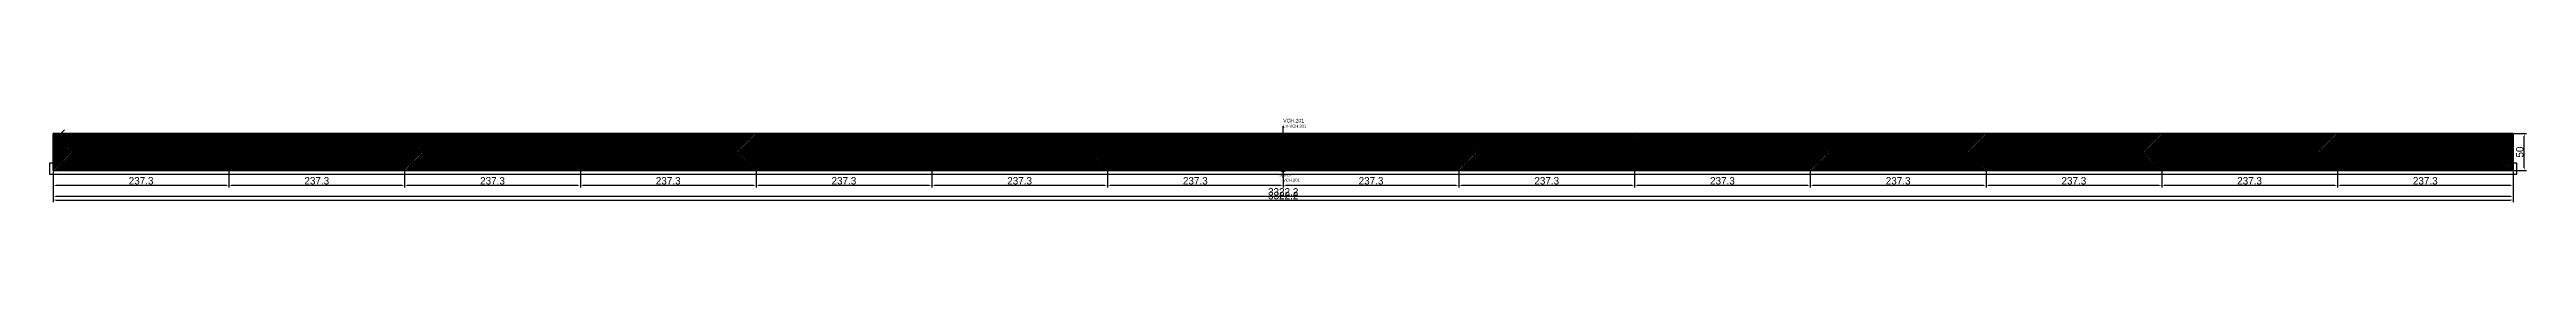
# Model space of a CAD drawing. Header units: metres. Extents: x 12791 to 16136, y 13116 to 13229.
import ezdxf

# ---------------------------------------------------------------- set-up
doc = ezdxf.new("R2010")
doc.units = ezdxf.units.M
for name, color, linetype in [('BARRA DE ANCORAGEM', 251, 'CONTINUOUS'), ('barrote', 251, 'CONTINUOUS'), ('CONCRETO', 251, 'CONTINUOUS'), ('COTA', 241, 'CONTINUOUS'), ('cotas', 4, 'CONTINUOUS'), ('Demarcação 1', 251, 'CONTINUOUS'), ('Demarcação 2', 254, 'CONTINUOUS'), ('Hachura', 251, 'CONTINUOUS'), ('HACHURA MADEIRAS', 1, 'CONTINUOUS'), ('Laje_Perimetro', 7, 'CONTINUOUS'), ('material do compensado', 7, 'CONTINUOUS'), ('NOMENCLATURA', 7, 'CONTINUOUS'), ('Painéis', 200, 'CONTINUOUS'), ('PONTALETE', 7, 'CONTINUOUS'), ('presilha', 1, 'CONTINUOUS'), ('Reaproveitamento', 251, 'CONTINUOUS'), ('SARR_3.5x7', 81, 'CONTINUOUS'), ('SCO-___-LAJ', 2, 'CONTINUOUS'), ('TENSOR', 3, 'CONTINUOUS'), ('texto', 7, 'CONTINUOUS'), ('Texto Qtd Sarr', 242, 'CONTINUOUS')]:
    doc.layers.add(name, color=color, linetype=linetype)
doc.styles.add('STR_STANDARD', font='arial.ttf')
doc.dimstyles.new('EZ DXF', dxfattribs={"dimtxt": 10, "dimasz": 3.5, "dimexe": 3, "dimexo": 1.5, "dimgap": 1, "dimtad": 1, "dimdec": 1, "dimdsep": 46, "dimcen": 2.5, "dimazin": 3, "dimtfac": 1, "dimtmove": 0, "dimatfit": 3})

msp = doc.modelspace()

# ---------------------------------------------------------------- hatches: boundary and pattern name
at = {"layer": 'Hachura'}
h = msp.add_hatch(color=3, dxfattribs=at)
h.dxf.hatch_style = 1
h.paths.add_polyline_path([(12795.5914, 13158.9905), (13032.8914, 13158.9905), (13032.8914, 13208.9905), (12795.5914, 13208.9905)])
h = msp.add_hatch(dxfattribs=at)
h.set_pattern_fill('ANSI31', scale=0.5)
h.paths.add_polyline_path([(12795.5914, 13158.9905), (13032.8914, 13158.9905), (13032.8914, 13208.9905), (12795.5914, 13208.9905)])
h = msp.add_hatch(color=3, dxfattribs=at)
h.dxf.hatch_style = 1
h.paths.add_polyline_path([(12795.5914, 13158.9905), (13032.8914, 13158.9905), (13032.8914, 13208.9905), (12795.5914, 13208.9905)])
h = msp.add_hatch(dxfattribs=at)
h.set_pattern_fill('ANSI31', scale=0.5)
h.paths.add_polyline_path([(12795.5914, 13158.9905), (13032.8914, 13158.9905), (13032.8914, 13208.9905), (12795.5914, 13208.9905)])
h = msp.add_hatch(color=3, dxfattribs=at)
h.dxf.hatch_style = 1
h.paths.add_polyline_path([(13032.8914, 13158.9905), (13270.1914, 13158.9905), (13270.1914, 13208.9905), (13032.8914, 13208.9905)])
h = msp.add_hatch(dxfattribs=at)
h.set_pattern_fill('ANSI31', scale=0.5)
h.paths.add_polyline_path([(13032.8914, 13158.9905), (13270.1914, 13158.9905), (13270.1914, 13208.9905), (13032.8914, 13208.9905)])
h = msp.add_hatch(color=3, dxfattribs=at)
h.dxf.hatch_style = 1
h.paths.add_polyline_path([(13032.8914, 13158.9905), (13270.1914, 13158.9905), (13270.1914, 13208.9905), (13032.8914, 13208.9905)])
h = msp.add_hatch(dxfattribs=at)
h.set_pattern_fill('ANSI31', scale=0.5)
h.paths.add_polyline_path([(13032.8914, 13158.9905), (13270.1914, 13158.9905), (13270.1914, 13208.9905), (13032.8914, 13208.9905)])
h = msp.add_hatch(color=3, dxfattribs=at)
h.dxf.hatch_style = 1
h.paths.add_polyline_path([(13270.1914, 13158.9905), (13507.4914, 13158.9905), (13507.4914, 13208.9905), (13270.1914, 13208.9905)])
h = msp.add_hatch(dxfattribs=at)
h.set_pattern_fill('ANSI31', scale=0.5)
h.paths.add_polyline_path([(13270.1914, 13158.9905), (13507.4914, 13158.9905), (13507.4914, 13208.9905), (13270.1914, 13208.9905)])
h = msp.add_hatch(color=3, dxfattribs=at)
h.dxf.hatch_style = 1
h.paths.add_polyline_path([(13270.1914, 13158.9905), (13507.4914, 13158.9905), (13507.4914, 13208.9905), (13270.1914, 13208.9905)])
h = msp.add_hatch(dxfattribs=at)
h.set_pattern_fill('ANSI31', scale=0.5)
h.paths.add_polyline_path([(13270.1914, 13158.9905), (13507.4914, 13158.9905), (13507.4914, 13208.9905), (13270.1914, 13208.9905)])
h = msp.add_hatch(color=3, dxfattribs=at)
h.dxf.hatch_style = 1
h.paths.add_polyline_path([(13507.4914, 13158.9905), (13744.7914, 13158.9905), (13744.7914, 13208.9905), (13507.4914, 13208.9905)])
h = msp.add_hatch(dxfattribs=at)
h.set_pattern_fill('ANSI31', scale=0.5)
h.paths.add_polyline_path([(13507.4914, 13158.9905), (13744.7914, 13158.9905), (13744.7914, 13208.9905), (13507.4914, 13208.9905)])
h = msp.add_hatch(color=3, dxfattribs=at)
h.dxf.hatch_style = 1
h.paths.add_polyline_path([(13507.4914, 13158.9905), (13744.7914, 13158.9905), (13744.7914, 13208.9905), (13507.4914, 13208.9905)])
h = msp.add_hatch(dxfattribs=at)
h.set_pattern_fill('ANSI31', scale=0.5)
h.paths.add_polyline_path([(13507.4914, 13158.9905), (13744.7914, 13158.9905), (13744.7914, 13208.9905), (13507.4914, 13208.9905)])
h = msp.add_hatch(color=3, dxfattribs=at)
h.dxf.hatch_style = 1
h.paths.add_polyline_path([(13744.7914, 13158.9905), (13982.0914, 13158.9905), (13982.0914, 13208.9905), (13744.7914, 13208.9905)])
h = msp.add_hatch(dxfattribs=at)
h.set_pattern_fill('ANSI31', scale=0.5)
h.paths.add_polyline_path([(13744.7914, 13158.9905), (13982.0914, 13158.9905), (13982.0914, 13208.9905), (13744.7914, 13208.9905)])
h = msp.add_hatch(color=3, dxfattribs=at)
h.dxf.hatch_style = 1
h.paths.add_polyline_path([(13744.7914, 13158.9905), (13982.0914, 13158.9905), (13982.0914, 13208.9905), (13744.7914, 13208.9905)])
h = msp.add_hatch(dxfattribs=at)
h.set_pattern_fill('ANSI31', scale=0.5)
h.paths.add_polyline_path([(13744.7914, 13158.9905), (13982.0914, 13158.9905), (13982.0914, 13208.9905), (13744.7914, 13208.9905)])
h = msp.add_hatch(color=3, dxfattribs=at)
h.dxf.hatch_style = 1
h.paths.add_polyline_path([(13982.0914, 13158.9905), (14219.3914, 13158.9905), (14219.3914, 13208.9905), (13982.0914, 13208.9905)])
h = msp.add_hatch(dxfattribs=at)
h.set_pattern_fill('ANSI31', scale=0.5)
h.paths.add_polyline_path([(13982.0914, 13158.9905), (14219.3914, 13158.9905), (14219.3914, 13208.9905), (13982.0914, 13208.9905)])
h = msp.add_hatch(color=3, dxfattribs=at)
h.dxf.hatch_style = 1
h.paths.add_polyline_path([(13982.0914, 13158.9905), (14219.3914, 13158.9905), (14219.3914, 13208.9905), (13982.0914, 13208.9905)])
h = msp.add_hatch(dxfattribs=at)
h.set_pattern_fill('ANSI31', scale=0.5)
h.paths.add_polyline_path([(13982.0914, 13158.9905), (14219.3914, 13158.9905), (14219.3914, 13208.9905), (13982.0914, 13208.9905)])
h = msp.add_hatch(color=3, dxfattribs=at)
h.dxf.hatch_style = 1
h.paths.add_polyline_path([(14219.3914, 13158.9905), (14456.6914, 13158.9905), (14456.6914, 13208.9905), (14219.3914, 13208.9905)])
h = msp.add_hatch(dxfattribs=at)
h.set_pattern_fill('ANSI31', scale=0.5)
h.paths.add_polyline_path([(14219.3914, 13158.9905), (14456.6914, 13158.9905), (14456.6914, 13208.9905), (14219.3914, 13208.9905)])
h = msp.add_hatch(color=3, dxfattribs=at)
h.dxf.hatch_style = 1
h.paths.add_polyline_path([(14219.3914, 13158.9905), (14456.6914, 13158.9905), (14456.6914, 13208.9905), (14219.3914, 13208.9905)])
h = msp.add_hatch(dxfattribs=at)
h.set_pattern_fill('ANSI31', scale=0.5)
h.paths.add_polyline_path([(14219.3914, 13158.9905), (14456.6914, 13158.9905), (14456.6914, 13208.9905), (14219.3914, 13208.9905)])
h = msp.add_hatch(color=3, dxfattribs=at)
h.dxf.hatch_style = 1
h.paths.add_polyline_path([(14456.6914, 13158.9905), (14693.9914, 13158.9905), (14693.9914, 13208.9905), (14456.6914, 13208.9905)])
h = msp.add_hatch(dxfattribs=at)
h.set_pattern_fill('ANSI31', scale=0.5)
h.paths.add_polyline_path([(14456.6914, 13158.9905), (14693.9914, 13158.9905), (14693.9914, 13208.9905), (14456.6914, 13208.9905)])
h = msp.add_hatch(color=3, dxfattribs=at)
h.dxf.hatch_style = 1
h.paths.add_polyline_path([(14456.6914, 13158.9905), (14693.9914, 13158.9905), (14693.9914, 13208.9905), (14456.6914, 13208.9905)])
h = msp.add_hatch(dxfattribs=at)
h.set_pattern_fill('ANSI31', scale=0.5)
h.paths.add_polyline_path([(14456.6914, 13158.9905), (14693.9914, 13158.9905), (14693.9914, 13208.9905), (14456.6914, 13208.9905)])
h = msp.add_hatch(color=3, dxfattribs=at)
h.dxf.hatch_style = 1
h.paths.add_polyline_path([(14693.9914, 13158.9905), (14931.2914, 13158.9905), (14931.2914, 13208.9905), (14693.9914, 13208.9905)])
h = msp.add_hatch(dxfattribs=at)
h.set_pattern_fill('ANSI31', scale=0.5)
h.paths.add_polyline_path([(14693.9914, 13158.9905), (14931.2914, 13158.9905), (14931.2914, 13208.9905), (14693.9914, 13208.9905)])
h = msp.add_hatch(color=3, dxfattribs=at)
h.dxf.hatch_style = 1
h.paths.add_polyline_path([(14693.9914, 13158.9905), (14931.2914, 13158.9905), (14931.2914, 13208.9905), (14693.9914, 13208.9905)])
h = msp.add_hatch(dxfattribs=at)
h.set_pattern_fill('ANSI31', scale=0.5)
h.paths.add_polyline_path([(14693.9914, 13158.9905), (14931.2914, 13158.9905), (14931.2914, 13208.9905), (14693.9914, 13208.9905)])
h = msp.add_hatch(color=3, dxfattribs=at)
h.dxf.hatch_style = 1
h.paths.add_polyline_path([(14931.2914, 13158.9905), (15168.5914, 13158.9905), (15168.5914, 13208.9905), (14931.2914, 13208.9905)])
h = msp.add_hatch(dxfattribs=at)
h.set_pattern_fill('ANSI31', scale=0.5)
h.paths.add_polyline_path([(14931.2914, 13158.9905), (15168.5914, 13158.9905), (15168.5914, 13208.9905), (14931.2914, 13208.9905)])
h = msp.add_hatch(color=3, dxfattribs=at)
h.dxf.hatch_style = 1
h.paths.add_polyline_path([(14931.2914, 13158.9905), (15168.5914, 13158.9905), (15168.5914, 13208.9905), (14931.2914, 13208.9905)])
h = msp.add_hatch(dxfattribs=at)
h.set_pattern_fill('ANSI31', scale=0.5)
h.paths.add_polyline_path([(14931.2914, 13158.9905), (15168.5914, 13158.9905), (15168.5914, 13208.9905), (14931.2914, 13208.9905)])
h = msp.add_hatch(color=3, dxfattribs=at)
h.dxf.hatch_style = 1
h.paths.add_polyline_path([(15168.5914, 13158.9905), (15405.8914, 13158.9905), (15405.8914, 13208.9905), (15168.5914, 13208.9905)])
h = msp.add_hatch(dxfattribs=at)
h.set_pattern_fill('ANSI31', scale=0.5)
h.paths.add_polyline_path([(15168.5914, 13158.9905), (15405.8914, 13158.9905), (15405.8914, 13208.9905), (15168.5914, 13208.9905)])
h = msp.add_hatch(color=3, dxfattribs=at)
h.dxf.hatch_style = 1
h.paths.add_polyline_path([(15168.5914, 13158.9905), (15405.8914, 13158.9905), (15405.8914, 13208.9905), (15168.5914, 13208.9905)])
h = msp.add_hatch(dxfattribs=at)
h.set_pattern_fill('ANSI31', scale=0.5)
h.paths.add_polyline_path([(15168.5914, 13158.9905), (15405.8914, 13158.9905), (15405.8914, 13208.9905), (15168.5914, 13208.9905)])
h = msp.add_hatch(color=3, dxfattribs=at)
h.dxf.hatch_style = 1
h.paths.add_polyline_path([(15405.8914, 13158.9905), (15643.1914, 13158.9905), (15643.1914, 13208.9905), (15405.8914, 13208.9905)])
h = msp.add_hatch(dxfattribs=at)
h.set_pattern_fill('ANSI31', scale=0.5)
h.paths.add_polyline_path([(15405.8914, 13158.9905), (15643.1914, 13158.9905), (15643.1914, 13208.9905), (15405.8914, 13208.9905)])
h = msp.add_hatch(color=3, dxfattribs=at)
h.dxf.hatch_style = 1
h.paths.add_polyline_path([(15405.8914, 13158.9905), (15643.1914, 13158.9905), (15643.1914, 13208.9905), (15405.8914, 13208.9905)])
h = msp.add_hatch(dxfattribs=at)
h.set_pattern_fill('ANSI31', scale=0.5)
h.paths.add_polyline_path([(15405.8914, 13158.9905), (15643.1914, 13158.9905), (15643.1914, 13208.9905), (15405.8914, 13208.9905)])
h = msp.add_hatch(color=3, dxfattribs=at)
h.dxf.hatch_style = 1
h.paths.add_polyline_path([(15643.1914, 13158.9905), (15880.4914, 13158.9905), (15880.4914, 13208.9905), (15643.1914, 13208.9905)])
h = msp.add_hatch(dxfattribs=at)
h.set_pattern_fill('ANSI31', scale=0.5)
h.paths.add_polyline_path([(15643.1914, 13158.9905), (15880.4914, 13158.9905), (15880.4914, 13208.9905), (15643.1914, 13208.9905)])
h = msp.add_hatch(color=3, dxfattribs=at)
h.dxf.hatch_style = 1
h.paths.add_polyline_path([(15643.1914, 13158.9905), (15880.4914, 13158.9905), (15880.4914, 13208.9905), (15643.1914, 13208.9905)])
h = msp.add_hatch(dxfattribs=at)
h.set_pattern_fill('ANSI31', scale=0.5)
h.paths.add_polyline_path([(15643.1914, 13158.9905), (15880.4914, 13158.9905), (15880.4914, 13208.9905), (15643.1914, 13208.9905)])
h = msp.add_hatch(color=3, dxfattribs=at)
h.dxf.hatch_style = 1
h.paths.add_polyline_path([(15880.4914, 13158.9905), (16117.7914, 13158.9905), (16117.7914, 13208.9905), (15880.4914, 13208.9905)])
h = msp.add_hatch(dxfattribs=at)
h.set_pattern_fill('ANSI31', scale=0.5)
h.paths.add_polyline_path([(15880.4914, 13158.9905), (16117.7914, 13158.9905), (16117.7914, 13208.9905), (15880.4914, 13208.9905)])
h = msp.add_hatch(color=3, dxfattribs=at)
h.dxf.hatch_style = 1
h.paths.add_polyline_path([(15880.4914, 13158.9905), (16117.7914, 13158.9905), (16117.7914, 13208.9905), (15880.4914, 13208.9905)])
h = msp.add_hatch(dxfattribs=at)
h.set_pattern_fill('ANSI31', scale=0.5)
h.paths.add_polyline_path([(15880.4914, 13158.9905), (16117.7914, 13158.9905), (16117.7914, 13208.9905), (15880.4914, 13208.9905)])
at = {"layer": 'HACHURA MADEIRAS'}
h = msp.add_hatch(dxfattribs=at)
h.set_pattern_fill('ANSI31', scale=2)
h.paths.add_polyline_path([(12797.5914, 13160.9905), (12807.5914, 13160.9905), (12807.5914, 13170.9905), (12797.5914, 13170.9905)])
h = msp.add_hatch(dxfattribs=at)
h.set_pattern_fill('ANSI31', scale=2)
h.paths.add_polyline_path([(12797.5914, 13160.9905), (12807.5914, 13160.9905), (12807.5914, 13170.9905), (12797.5914, 13170.9905)])
at = {"layer": 'material do compensado'}
h = msp.add_hatch(dxfattribs=at)
h.set_pattern_fill('ANSI37', scale=2)
h.paths.add_polyline_path([(12808.5914, 13160.9905), (12817.5914, 13160.9905), (12817.5914, 13168.9905), (12808.5914, 13168.9905)])
h = msp.add_hatch(dxfattribs=at)
h.set_pattern_fill('ANSI37', scale=2)
h.paths.add_polyline_path([(12808.5914, 13160.9905), (12817.5914, 13160.9905), (12817.5914, 13168.9905), (12808.5914, 13168.9905)])
at = {"layer": 'Reaproveitamento'}
h = msp.add_hatch(dxfattribs=at)
h.set_pattern_fill('SOLID')
h.paths.add_polyline_path([(14456.6914, 13188.9905), (14466.6914, 13188.9905), (14466.6914, 13198.9905), (14456.6914, 13198.9905)])
h = msp.add_hatch(dxfattribs=at)
h.set_pattern_fill('SOLID')
h.paths.add_polyline_path([(14456.6914, 13188.9905), (14466.6914, 13188.9905), (14466.6914, 13198.9905), (14456.6914, 13198.9905)])

# ---------------------------------------------------------------- linework, layer by layer
at = {"layer": 'BARRA DE ANCORAGEM'}
msp.add_line((12800.5914, 13203.9905), (12810.5914, 13213.9905), dxfattribs=at)
msp.add_line((12800.5914, 13203.9905), (12810.5914, 13213.9905), dxfattribs=at)
at = {"layer": 'barrote'}
msp.add_line((12800.5914, 13171.4905), (16112.7914, 13171.4905), dxfattribs=at)
msp.add_line((12800.5914, 13171.4905), (16112.7914, 13171.4905), dxfattribs=at)
at = {"layer": 'CONCRETO'}
msp.add_solid([(14453.6914, 13160.9905), (14459.6914, 13160.9905), (14453.6914, 13156.9905), (14459.6914, 13156.9905)], dxfattribs=at)
msp.add_solid([(14453.6914, 13160.9905), (14459.6914, 13160.9905), (14453.6914, 13156.9905), (14459.6914, 13156.9905)], dxfattribs=at)
at = {"layer": 'Demarcação 1'}
msp.add_line((12795.5914, 13183.9905), (16117.7914, 13183.9905), dxfattribs=at)
msp.add_line((12795.5914, 13183.9905), (16117.7914, 13183.9905), dxfattribs=at)
at = {"layer": 'Demarcação 2'}
msp.add_line((13626.1414, 13158.9905), (13626.1414, 13208.9905), dxfattribs=at)
msp.add_line((13626.1414, 13158.9905), (13626.1414, 13208.9905), dxfattribs=at)
at = {"layer": 'Laje_Perimetro'}
msp.add_lwpolyline([(12790.5914, 13153.9905), (16122.7914, 13153.9905), (16122.7914, 13168.9905), (12790.5914, 13168.9905)], close=True, dxfattribs=at)
msp.add_lwpolyline([(12790.5914, 13153.9905), (16122.7914, 13153.9905), (16122.7914, 13168.9905), (12790.5914, 13168.9905)], close=True, dxfattribs=at)
at = {"layer": 'Painéis'}
for points in [[(12795.5914, 13158.9905), (12795.5914, 13208.9905)], [(12795.5914, 13158.9905), (13032.8914, 13158.9905), (13032.8914, 13208.9905), (12795.5914, 13208.9905)], [(12795.5914, 13208.9905), (16117.7914, 13208.9905)], [(12795.5914, 13158.9905), (12795.5914, 13208.9905)], [(12795.5914, 13158.9905), (13032.8914, 13158.9905), (13032.8914, 13208.9905), (12795.5914, 13208.9905)], [(12795.5914, 13208.9905), (16117.7914, 13208.9905)], [(13032.8914, 13158.9905), (13032.8914, 13208.9905)], [(13032.8914, 13158.9905), (13270.1914, 13158.9905), (13270.1914, 13208.9905), (13032.8914, 13208.9905)], [(13032.8914, 13158.9905), (13032.8914, 13208.9905)], [(13032.8914, 13158.9905), (13270.1914, 13158.9905), (13270.1914, 13208.9905), (13032.8914, 13208.9905)], [(13270.1914, 13158.9905), (13270.1914, 13208.9905)], [(13270.1914, 13158.9905), (13507.4914, 13158.9905), (13507.4914, 13208.9905), (13270.1914, 13208.9905)], [(13270.1914, 13158.9905), (13270.1914, 13208.9905)], [(13270.1914, 13158.9905), (13507.4914, 13158.9905), (13507.4914, 13208.9905), (13270.1914, 13208.9905)], [(13507.4914, 13158.9905), (13507.4914, 13208.9905)], [(13507.4914, 13158.9905), (13744.7914, 13158.9905), (13744.7914, 13208.9905), (13507.4914, 13208.9905)], [(13507.4914, 13158.9905), (13507.4914, 13208.9905)], [(13507.4914, 13158.9905), (13744.7914, 13158.9905), (13744.7914, 13208.9905), (13507.4914, 13208.9905)], [(13744.7914, 13158.9905), (13744.7914, 13208.9905)], [(13744.7914, 13158.9905), (13982.0914, 13158.9905), (13982.0914, 13208.9905), (13744.7914, 13208.9905)], [(13744.7914, 13158.9905), (13744.7914, 13208.9905)], [(13744.7914, 13158.9905), (13982.0914, 13158.9905), (13982.0914, 13208.9905), (13744.7914, 13208.9905)], [(13982.0914, 13158.9905), (13982.0914, 13208.9905)], [(13982.0914, 13158.9905), (14219.3914, 13158.9905), (14219.3914, 13208.9905), (13982.0914, 13208.9905)], [(13982.0914, 13158.9905), (13982.0914, 13208.9905)], [(13982.0914, 13158.9905), (14219.3914, 13158.9905), (14219.3914, 13208.9905), (13982.0914, 13208.9905)], [(14219.3914, 13158.9905), (14219.3914, 13208.9905)], [(14219.3914, 13158.9905), (14456.6914, 13158.9905), (14456.6914, 13208.9905), (14219.3914, 13208.9905)], [(14219.3914, 13158.9905), (14219.3914, 13208.9905)], [(14219.3914, 13158.9905), (14456.6914, 13158.9905), (14456.6914, 13208.9905), (14219.3914, 13208.9905)], [(14456.6914, 13158.9905), (14456.6914, 13208.9905)], [(14456.6914, 13158.9905), (14693.9914, 13158.9905), (14693.9914, 13208.9905), (14456.6914, 13208.9905)], [(14456.6914, 13158.9905), (14456.6914, 13208.9905)], [(14456.6914, 13158.9905), (14693.9914, 13158.9905), (14693.9914, 13208.9905), (14456.6914, 13208.9905)], [(14693.9914, 13158.9905), (14693.9914, 13208.9905)], [(14693.9914, 13158.9905), (14931.2914, 13158.9905), (14931.2914, 13208.9905), (14693.9914, 13208.9905)], [(14693.9914, 13158.9905), (14693.9914, 13208.9905)], [(14693.9914, 13158.9905), (14931.2914, 13158.9905), (14931.2914, 13208.9905), (14693.9914, 13208.9905)], [(14931.2914, 13158.9905), (14931.2914, 13208.9905)], [(14931.2914, 13158.9905), (15168.5914, 13158.9905), (15168.5914, 13208.9905), (14931.2914, 13208.9905)], [(14931.2914, 13158.9905), (14931.2914, 13208.9905)], [(14931.2914, 13158.9905), (15168.5914, 13158.9905), (15168.5914, 13208.9905), (14931.2914, 13208.9905)], [(15168.5914, 13158.9905), (15168.5914, 13208.9905)], [(15168.5914, 13158.9905), (15405.8914, 13158.9905), (15405.8914, 13208.9905), (15168.5914, 13208.9905)], [(15168.5914, 13158.9905), (15168.5914, 13208.9905)], [(15168.5914, 13158.9905), (15405.8914, 13158.9905), (15405.8914, 13208.9905), (15168.5914, 13208.9905)], [(15405.8914, 13158.9905), (15405.8914, 13208.9905)], [(15405.8914, 13158.9905), (15643.1914, 13158.9905), (15643.1914, 13208.9905), (15405.8914, 13208.9905)], [(15405.8914, 13158.9905), (15405.8914, 13208.9905)], [(15405.8914, 13158.9905), (15643.1914, 13158.9905), (15643.1914, 13208.9905), (15405.8914, 13208.9905)], [(15643.1914, 13158.9905), (15643.1914, 13208.9905)], [(15643.1914, 13158.9905), (15880.4914, 13158.9905), (15880.4914, 13208.9905), (15643.1914, 13208.9905)], [(15643.1914, 13158.9905), (15643.1914, 13208.9905)], [(15643.1914, 13158.9905), (15880.4914, 13158.9905), (15880.4914, 13208.9905), (15643.1914, 13208.9905)], [(15880.4914, 13158.9905), (15880.4914, 13208.9905)], [(15880.4914, 13158.9905), (16117.7914, 13158.9905), (16117.7914, 13208.9905), (15880.4914, 13208.9905)], [(15880.4914, 13158.9905), (15880.4914, 13208.9905)], [(15880.4914, 13158.9905), (16117.7914, 13158.9905), (16117.7914, 13208.9905), (15880.4914, 13208.9905)], [(16117.7914, 13158.9905), (16117.7914, 13208.9905)], [(16117.7914, 13158.9905), (16117.7914, 13208.9905)], [(12795.5914, 13158.9905), (16117.7914, 13158.9905)], [(12795.5914, 13158.9905), (16117.7914, 13158.9905)]]:
    msp.add_lwpolyline(points, close=True, dxfattribs=at)
msp.add_arc((14456.6914, 13196.4905), 6, 0, 180, dxfattribs=at)
msp.add_arc((14456.6914, 13196.4905), 6, 0, 180, dxfattribs=at)
at = {"layer": 'PONTALETE'}
msp.add_line((14456.6914, 13148.9905), (14456.6914, 13218.9905), dxfattribs=at)
msp.add_line((14456.6914, 13148.9905), (14456.6914, 13218.9905), dxfattribs=at)
at = {"layer": 'presilha'}
for centre, radius in [((14456.6914, 13200.9905), 3), ((14456.6914, 13200.9905), 3), ((14436.6914, 13175.6572), 4), ((14436.6914, 13175.6572), 4), ((14476.6914, 13175.6572), 4), ((14476.6914, 13175.6572), 4)]:
    msp.add_circle(centre, radius, dxfattribs=at)
at = {"layer": 'SARR_3.5x7'}
for p, q in [((12802.5914, 13201.9905), (13032.8914, 13201.9905)), ((12802.5914, 13201.9905), (13032.8914, 13201.9905)), ((12802.5914, 13187.4905), (13032.8914, 13187.4905)), ((12802.5914, 13187.4905), (13032.8914, 13187.4905)), ((12802.5914, 13180.4905), (13032.8914, 13180.4905)), ((12802.5914, 13180.4905), (13032.8914, 13180.4905)), ((13032.8914, 13201.9905), (13270.1914, 13201.9905)), ((13032.8914, 13201.9905), (13270.1914, 13201.9905)), ((13032.8914, 13187.4905), (13270.1914, 13187.4905)), ((13032.8914, 13187.4905), (13270.1914, 13187.4905)), ((13032.8914, 13180.4905), (13270.1914, 13180.4905)), ((13032.8914, 13180.4905), (13270.1914, 13180.4905)), ((13270.1914, 13201.9905), (13507.4914, 13201.9905)), ((13270.1914, 13201.9905), (13507.4914, 13201.9905)), ((13270.1914, 13187.4905), (13507.4914, 13187.4905)), ((13270.1914, 13187.4905), (13507.4914, 13187.4905)), ((13270.1914, 13180.4905), (13507.4914, 13180.4905)), ((13270.1914, 13180.4905), (13507.4914, 13180.4905)), ((13507.4914, 13201.9905), (13744.7914, 13201.9905)), ((13507.4914, 13201.9905), (13744.7914, 13201.9905)), ((13507.4914, 13187.4905), (13744.7914, 13187.4905)), ((13507.4914, 13187.4905), (13744.7914, 13187.4905)), ((13507.4914, 13180.4905), (13744.7914, 13180.4905)), ((13507.4914, 13180.4905), (13744.7914, 13180.4905)), ((13744.7914, 13201.9905), (13982.0914, 13201.9905)), ((13744.7914, 13201.9905), (13982.0914, 13201.9905)), ((13744.7914, 13187.4905), (13982.0914, 13187.4905)), ((13744.7914, 13187.4905), (13982.0914, 13187.4905)), ((13744.7914, 13180.4905), (13982.0914, 13180.4905)), ((13744.7914, 13180.4905), (13982.0914, 13180.4905)), ((13982.0914, 13201.9905), (14219.3914, 13201.9905)), ((13982.0914, 13201.9905), (14219.3914, 13201.9905)), ((13982.0914, 13187.4905), (14219.3914, 13187.4905)), ((13982.0914, 13187.4905), (14219.3914, 13187.4905)), ((13982.0914, 13180.4905), (14219.3914, 13180.4905)), ((13982.0914, 13180.4905), (14219.3914, 13180.4905)), ((14219.3914, 13201.9905), (14456.6914, 13201.9905)), ((14219.3914, 13201.9905), (14456.6914, 13201.9905)), ((14219.3914, 13187.4905), (14456.6914, 13187.4905)), ((14219.3914, 13187.4905), (14456.6914, 13187.4905)), ((14219.3914, 13180.4905), (14456.6914, 13180.4905)), ((14219.3914, 13180.4905), (14456.6914, 13180.4905)), ((14456.6914, 13201.9905), (14693.9914, 13201.9905)), ((14456.6914, 13201.9905), (14693.9914, 13201.9905)), ((14456.6914, 13187.4905), (14693.9914, 13187.4905)), ((14456.6914, 13187.4905), (14693.9914, 13187.4905)), ((14456.6914, 13180.4905), (14693.9914, 13180.4905)), ((14456.6914, 13180.4905), (14693.9914, 13180.4905)), ((14693.9914, 13201.9905), (14931.2914, 13201.9905)), ((14693.9914, 13201.9905), (14931.2914, 13201.9905)), ((14693.9914, 13187.4905), (14931.2914, 13187.4905)), ((14693.9914, 13187.4905), (14931.2914, 13187.4905)), ((14693.9914, 13180.4905), (14931.2914, 13180.4905)), ((14693.9914, 13180.4905), (14931.2914, 13180.4905)), ((14931.2914, 13201.9905), (15168.5914, 13201.9905)), ((14931.2914, 13201.9905), (15168.5914, 13201.9905)), ((14931.2914, 13187.4905), (15168.5914, 13187.4905)), ((14931.2914, 13187.4905), (15168.5914, 13187.4905)), ((14931.2914, 13180.4905), (15168.5914, 13180.4905)), ((14931.2914, 13180.4905), (15168.5914, 13180.4905)), ((15168.5914, 13201.9905), (15405.8914, 13201.9905)), ((15168.5914, 13201.9905), (15405.8914, 13201.9905)), ((15168.5914, 13187.4905), (15405.8914, 13187.4905)), ((15168.5914, 13187.4905), (15405.8914, 13187.4905)), ((15168.5914, 13180.4905), (15405.8914, 13180.4905)), ((15168.5914, 13180.4905), (15405.8914, 13180.4905)), ((15405.8914, 13201.9905), (15643.1914, 13201.9905)), ((15405.8914, 13201.9905), (15643.1914, 13201.9905)), ((15405.8914, 13187.4905), (15643.1914, 13187.4905)), ((15405.8914, 13187.4905), (15643.1914, 13187.4905)), ((15405.8914, 13180.4905), (15643.1914, 13180.4905)), ((15405.8914, 13180.4905), (15643.1914, 13180.4905)), ((15643.1914, 13201.9905), (15880.4914, 13201.9905)), ((15643.1914, 13201.9905), (15880.4914, 13201.9905)), ((15643.1914, 13187.4905), (15880.4914, 13187.4905)), ((15643.1914, 13187.4905), (15880.4914, 13187.4905)), ((15643.1914, 13180.4905), (15880.4914, 13180.4905)), ((15643.1914, 13180.4905), (15880.4914, 13180.4905)), ((15880.4914, 13201.9905), (16110.7914, 13201.9905)), ((15880.4914, 13201.9905), (16110.7914, 13201.9905)), ((15880.4914, 13187.4905), (16110.7914, 13187.4905)), ((15880.4914, 13187.4905), (16110.7914, 13187.4905)), ((15880.4914, 13180.4905), (16110.7914, 13180.4905)), ((15880.4914, 13180.4905), (16110.7914, 13180.4905)), ((12802.5914, 13165.9905), (13032.8914, 13165.9905)), ((12802.5914, 13165.9905), (13032.8914, 13165.9905)), ((13032.8914, 13165.9905), (13270.1914, 13165.9905)), ((13032.8914, 13165.9905), (13270.1914, 13165.9905)), ((13270.1914, 13165.9905), (13507.4914, 13165.9905)), ((13270.1914, 13165.9905), (13507.4914, 13165.9905)), ((13507.4914, 13165.9905), (13744.7914, 13165.9905)), ((13507.4914, 13165.9905), (13744.7914, 13165.9905)), ((13744.7914, 13165.9905), (13982.0914, 13165.9905)), ((13744.7914, 13165.9905), (13982.0914, 13165.9905)), ((13982.0914, 13165.9905), (14219.3914, 13165.9905)), ((13982.0914, 13165.9905), (14219.3914, 13165.9905)), ((14219.3914, 13165.9905), (14456.6914, 13165.9905)), ((14219.3914, 13165.9905), (14456.6914, 13165.9905)), ((14456.6914, 13165.9905), (14693.9914, 13165.9905)), ((14456.6914, 13165.9905), (14693.9914, 13165.9905)), ((14693.9914, 13165.9905), (14931.2914, 13165.9905)), ((14693.9914, 13165.9905), (14931.2914, 13165.9905)), ((14931.2914, 13165.9905), (15168.5914, 13165.9905)), ((14931.2914, 13165.9905), (15168.5914, 13165.9905)), ((15168.5914, 13165.9905), (15405.8914, 13165.9905)), ((15168.5914, 13165.9905), (15405.8914, 13165.9905)), ((15405.8914, 13165.9905), (15643.1914, 13165.9905)), ((15405.8914, 13165.9905), (15643.1914, 13165.9905)), ((15643.1914, 13165.9905), (15880.4914, 13165.9905)), ((15643.1914, 13165.9905), (15880.4914, 13165.9905)), ((15880.4914, 13165.9905), (16110.7914, 13165.9905)), ((15880.4914, 13165.9905), (16110.7914, 13165.9905))]:
    msp.add_line(p, q, dxfattribs=at)
at = {"layer": 'TENSOR'}
msp.add_line((14446.6914, 13163.9905), (14466.6914, 13163.9905), dxfattribs=at)
msp.add_line((14446.6914, 13163.9905), (14466.6914, 13163.9905), dxfattribs=at)

# ---------------------------------------------------------------- texts
at = {"layer": 'NOMENCLATURA', "style": 'STR_STANDARD'}
msp.add_text('VCH.201', height=5, dxfattribs=at).set_placement((14456.6914, 13223.9905))
msp.add_text('VCH.201', height=5, dxfattribs=at).set_placement((14456.6914, 13223.9905))
at = {"layer": 'NOMENCLATURA', "insert": (14456.6914, 13220.9905), "char_height": 4, "attachment_point": 1}
msp.add_mtext('LV-VCH.201', dxfattribs=at)
msp.add_mtext('LV-VCH.201', dxfattribs=at)
at = {"layer": 'SCO-___-LAJ'}
msp.add_text('SCO-LV', height=3, dxfattribs=at).set_placement((14451.6914, 13150.9905))
msp.add_text('SCO-LV', height=3, dxfattribs=at).set_placement((14451.6914, 13150.9905))
at = {"layer": 'texto'}
msp.add_text('VCH.201', height=4, dxfattribs=at).set_placement((14456.6914, 13143.9905))
msp.add_text('VCH.201', height=4, dxfattribs=at).set_placement((14456.6914, 13143.9905))
at = {"layer": 'Texto Qtd Sarr'}
msp.add_text('QTD: AUTO', height=3, dxfattribs=at).set_placement((12797.5914, 13160.9905))
msp.add_text('QTD: AUTO', height=3, dxfattribs=at).set_placement((12797.5914, 13160.9905))

# ---------------------------------------------------------------- dimensions: what is measured, and where the dimension line sits
at = {"layer": 'COTA', "color": 1}
msp.add_linear_dim(base=(16132.7914, 13158.9905), p1=(16117.7914, 13158.9905), p2=(16117.7914, 13208.9905), angle=90, dimstyle='EZ DXF', dxfattribs=at).render()
msp.add_linear_dim(base=(16132.7914, 13158.9905), p1=(16117.7914, 13158.9905), p2=(16117.7914, 13208.9905), angle=90, dimstyle='EZ DXF', dxfattribs=at).render()
for base, p1, p2 in [((12795.5914, 13138.9905), (12795.5914, 13158.9905), (13032.8914, 13158.9905)), ((12795.5914, 13118.9905), (12795.5914, 13158.9905), (16117.7914, 13158.9905)), ((12795.5914, 13138.9905), (12795.5914, 13158.9905), (13032.8914, 13158.9905)), ((12795.5914, 13118.9905), (12795.5914, 13158.9905), (16117.7914, 13158.9905)), ((13032.8914, 13138.9905), (13032.8914, 13158.9905), (13270.1914, 13158.9905)), ((13032.8914, 13138.9905), (13032.8914, 13158.9905), (13270.1914, 13158.9905)), ((13270.1914, 13138.9905), (13270.1914, 13158.9905), (13507.4914, 13158.9905)), ((13270.1914, 13138.9905), (13270.1914, 13158.9905), (13507.4914, 13158.9905)), ((13507.4914, 13138.9905), (13507.4914, 13158.9905), (13744.7914, 13158.9905)), ((13507.4914, 13138.9905), (13507.4914, 13158.9905), (13744.7914, 13158.9905)), ((13744.7914, 13138.9905), (13744.7914, 13158.9905), (13982.0914, 13158.9905)), ((13744.7914, 13138.9905), (13744.7914, 13158.9905), (13982.0914, 13158.9905)), ((13982.0914, 13138.9905), (13982.0914, 13158.9905), (14219.3914, 13158.9905)), ((13982.0914, 13138.9905), (13982.0914, 13158.9905), (14219.3914, 13158.9905)), ((14219.3914, 13138.9905), (14219.3914, 13158.9905), (14456.6914, 13158.9905)), ((14219.3914, 13138.9905), (14219.3914, 13158.9905), (14456.6914, 13158.9905)), ((14456.6914, 13138.9905), (14456.6914, 13158.9905), (14693.9914, 13158.9905)), ((14456.6914, 13138.9905), (14456.6914, 13158.9905), (14693.9914, 13158.9905)), ((14693.9914, 13138.9905), (14693.9914, 13158.9905), (14931.2914, 13158.9905)), ((14693.9914, 13138.9905), (14693.9914, 13158.9905), (14931.2914, 13158.9905)), ((14931.2914, 13138.9905), (14931.2914, 13158.9905), (15168.5914, 13158.9905)), ((14931.2914, 13138.9905), (14931.2914, 13158.9905), (15168.5914, 13158.9905)), ((15168.5914, 13138.9905), (15168.5914, 13158.9905), (15405.8914, 13158.9905)), ((15168.5914, 13138.9905), (15168.5914, 13158.9905), (15405.8914, 13158.9905)), ((15405.8914, 13138.9905), (15405.8914, 13158.9905), (15643.1914, 13158.9905)), ((15405.8914, 13138.9905), (15405.8914, 13158.9905), (15643.1914, 13158.9905)), ((15643.1914, 13138.9905), (15643.1914, 13158.9905), (15880.4914, 13158.9905)), ((15643.1914, 13138.9905), (15643.1914, 13158.9905), (15880.4914, 13158.9905)), ((15880.4914, 13138.9905), (15880.4914, 13158.9905), (16117.7914, 13158.9905)), ((15880.4914, 13138.9905), (15880.4914, 13158.9905), (16117.7914, 13158.9905))]:
    msp.add_linear_dim(base=base, p1=p1, p2=p2, dimstyle='EZ DXF', dxfattribs=at).render()
at = {"layer": 'cotas'}
msp.add_linear_dim(base=(12795.5914, 13123.9905), p1=(12795.5914, 13138.9905), p2=(16117.7914, 13138.9905), dimstyle='EZ DXF', dxfattribs=at).render()
msp.add_linear_dim(base=(12795.5914, 13123.9905), p1=(12795.5914, 13138.9905), p2=(16117.7914, 13138.9905), dimstyle='EZ DXF', dxfattribs=at).render()

doc.saveas('drawing.dxf')
